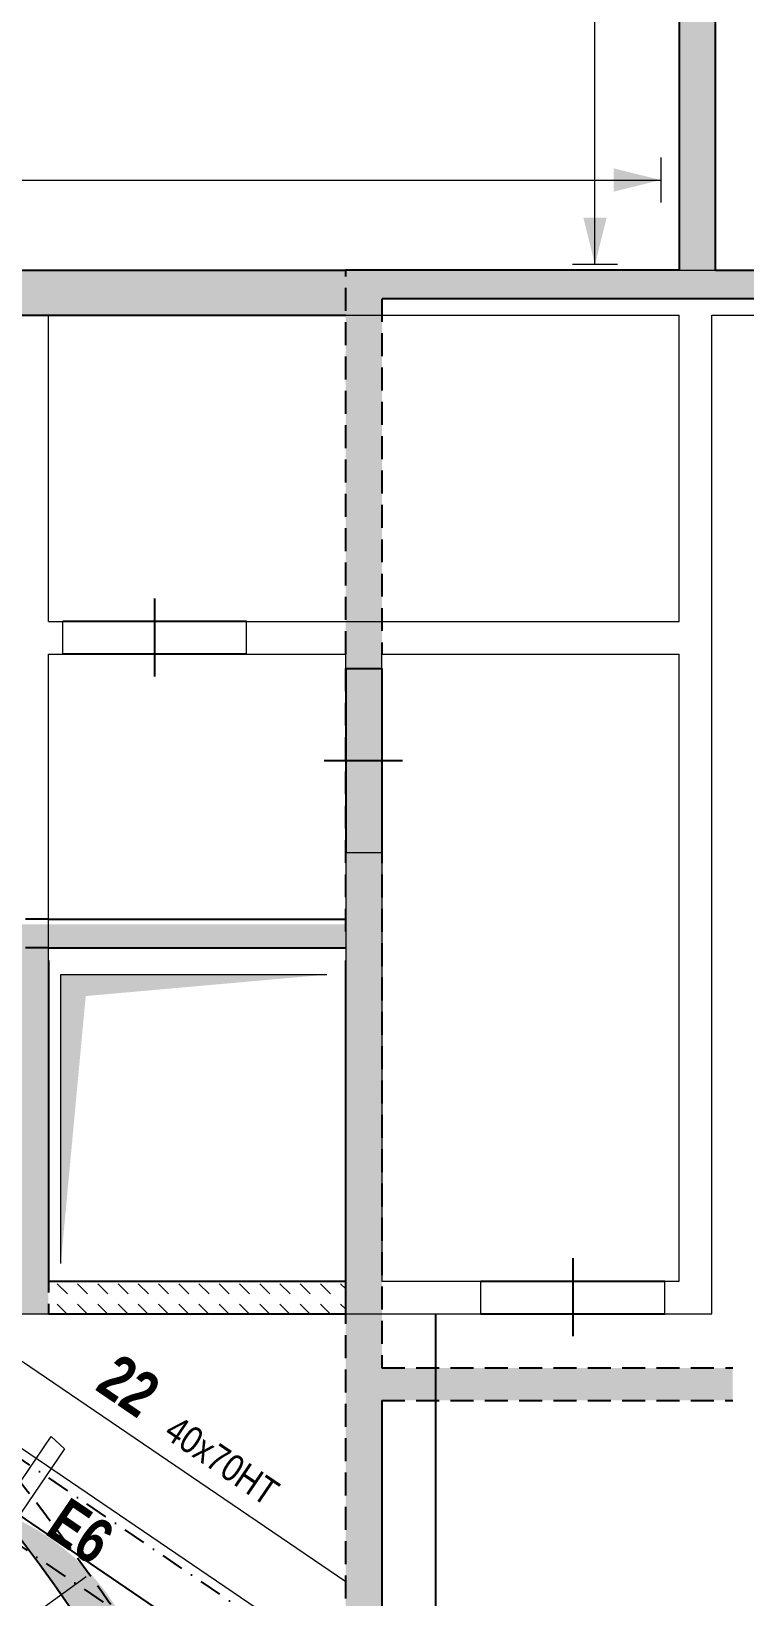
# Model space of a CAD drawing. Header units: metres. Extents: x 33574 to 39801, y -147554 to -143354.
# Drawn here: x 38213 to 38609, y -145868 to -144999 of the extents above; entities that cross this region are included whole.
import ezdxf
from ezdxf.enums import TextEntityAlignment as Align

# ---------------------------------------------------------------- set-up
doc = ezdxf.new("R2010")
doc.units = ezdxf.units.M
doc.linetypes.add('INTERROMPU2', pattern=[9.524999999999999, 6.35, -3.175])
doc.linetypes.add('TIRETPTX2', pattern=[50.8, 25.4, -12.7, 0, -12.7])
for name, color, linetype in [('01_isolant ext', 2, 'TIRETPTX2'), ('01_linteaux', 3, 'Continuous'), ('01_murs_coup', 5, 'Continuous'), ('01_murs_sup', 2, 'INTERROMPU2'), ('01_poch_murs', 251, 'Continuous'), ('01_texte', 230, 'Continuous')]:
    doc.layers.add(name, color=color, linetype=linetype)
doc.layers.add('C ANNOTATIONS-prestations', color=7, linetype='Continuous', lineweight=5)
doc.styles.add('ARIAL NA', font='ARIALN.TTF')
doc.styles.add('impact', font='impact.ttf')

msp = doc.modelspace()

# ---------------------------------------------------------------- hatches: boundary and pattern name
at = {"layer": '01_murs_sup', "ltscale": 3}
h = msp.add_hatch(dxfattribs=at)
h.set_pattern_fill('DASH', color=256, scale=2.5, angle=135)
h.set_pattern_definition([(135, (1211.661501504375, -135886.3766936216), (-11.22532015133644, 8.881784197001252e-16), [7.9375, -7.9375])])
edge = h.paths.add_edge_path()
edge.add_line((38619.85975942877, -145131.6349017622), (38592.8597559124, -145131.6349017622))
edge.add_line((38592.8597559124, -145131.6349017622), (38592.85976770975, -144596.6220185353))
edge.add_arc((38581.83640637679, -144567.6481422858), 30.99999999998138, 200.7835595957978, 290.8297495042634, ccw=False)
edge.add_line((38552.85365288442, -144578.6481422858), (38460.81915986918, -144578.6481422858))
edge.add_arc((38431.8364063768, -144567.6481422858), 31.00000000000336, 200.7835595958433, 339.2164404041567, ccw=False)
edge.add_line((38402.85365288442, -144578.6481422858), (38310.81915986918, -144578.6481422858))
edge.add_arc((38281.8364063768, -144567.6481422858), 31.00000000000336, 200.7835595958433, 339.2164404041567, ccw=False)
edge.add_line((38252.85365288442, -144578.6481422858), (38160.81915986918, -144578.6481422858))
edge.add_arc((38131.8364063768, -144567.6481422858), 30.99999999999303, 201.3118853197231, 339.21644040420693, ccw=False)
edge.add_line((38102.95631485799, -144578.9149215001), (38011.01984804115, -144579.7669164767))
edge.add_arc((37981.92120965551, -144569.0772371503), 31.00000000000605, 205.0617590903189, 339.8286810938205, ccw=False)
edge.add_arc((38055.65423624864, -145780.6175167353), 1202.726036363769, 94.85607431748207, 99.19121332791286)
edge.add_arc((37833.10268825421, -144587.4697053421), 30.99999999999447, 212.034883978377, 349.0964430106714, ccw=False)
edge.add_arc((38055.6542362488, -145780.6175167352), 1202.726036363719, 101.9401136610933, 106.2742133279193)
edge.add_arc((37687.67754987871, -144624.0173050652), 30.9999999999968, 219.1178839784031, 356.17944301063665, ccw=False)
edge.add_arc((38055.65423624883, -145780.6175167352), 1202.726036363716, 109.0231136610926, 113.3572133279185)
edge.add_arc((37547.86878998945, -144678.217937674), 30.99999999974383, -3.228137757105287e-10, 3.262443010306697, ccw=False)
edge.add_arc((37547.8687899892, -144678.2179376741), 31, -106.92223189973828, 0, ccw=False)
edge.add_line((37538.8455135238, -144707.8756598023), (37538.8455135238, -144722.341862265))
edge.add_arc((38055.65423624888, -145780.6175167352), 1177.726036363744, 92.05394913478762, 116.028561673013, ccw=False)
edge.add_line((38013.44394914911, -144603.6481422858), (38572.85976755482, -144603.6481422858))
edge.add_line((38572.85976755482, -144603.6481422858), (38572.8597559124, -145131.6349014186))
edge.add_line((38572.8597559124, -145131.6349014186), (38387.86683301943, -145131.6349014186))
edge.add_line((38387.86683301943, -145131.6349014186), (38387.86395860227, -145494.6348953786))
edge.add_line((38387.86395860227, -145494.6348953786), (38012.60975566173, -145494.6348953786))
edge.add_line((38012.60975566173, -145494.6348953786), (38012.60975566173, -145627.4040440309))
edge.add_arc((37522.36195200062, -146364.8041766384), 885.4952651279937, 54.972460644416515, 56.382736305045626, ccw=False)
edge.add_line((38030.60975566173, -145639.6931267724), (38030.60975566173, -145514.6348953786))
edge.add_line((38030.60975566173, -145514.6348953786), (38120.60975558187, -145514.6348953786))
edge.add_line((38120.60975558187, -145514.6348953786), (38120.60975558187, -145690.6348835175))
edge.add_line((38120.60975558187, -145690.6348835175), (38096.46789063645, -145690.6348835175))
edge.add_arc((37522.3619519998, -146364.8041766382), 885.4952651283348, 49.58310368497262, 54.97246064434233)
edge.add_arc((37522.36195199977, -146364.8041766383), 885.4952651284469, 54.9724606443451, 88.93337311106023)
edge.add_line((37538.8455135238, -145479.4623461771), (37538.8455135238, -145499.4658924054))
edge.add_arc((37522.36195199974, -146364.8041766384), 865.4952651284898, 31.885060788713417, 88.90872238282088, ccw=False)
edge.add_line((38257.26215444713, -145907.6349012024), (38387.86068825978, -145907.634901203))
edge.add_line((38387.86068825978, -145907.634901203), (38387.85705872715, -146365.9957603085))
edge.add_line((38387.85705872715, -146365.9957603085), (38407.85951696527, -146365.9957603085))
edge.add_line((38407.85951696527, -146365.9957603085), (38407.85951696527, -145758.6903359441))
edge.add_line((38407.85951696527, -145758.6903359441), (38602.45553037126, -145758.6903359441))
edge.add_line((38602.45553037126, -145758.6903359441), (38602.45553037126, -145740.6903359441))
edge.add_line((38602.45553037126, -145740.6903359441), (38407.85951696527, -145740.6903359441))
edge.add_line((38407.85951696527, -145740.6903359441), (38407.85951696527, -145147.6349014186))
edge.add_line((38407.85951696527, -145147.6349014186), (38619.85975942877, -145147.6349014186))
edge.add_line((38619.85975942877, -145147.6349014186), (38619.85975942877, -145131.6349017622))
edge = h.paths.add_edge_path(flags=16)
edge.add_line((38387.86380023217, -145507.6348953786), (38387.86108262614, -145692.597199733))
edge.add_line((38387.86108262614, -145692.597199733), (38387.86165855697, -145692.5985063117))
edge.add_line((38387.86165855697, -145692.5985063117), (38387.86298066453, -145710.6361900963))
edge.add_line((38387.86298066453, -145710.6361900963), (38387.86224820535, -145710.6348835175))
edge.add_line((38387.86224820535, -145710.6348835175), (38387.86084662988, -145887.634901203))
edge.add_line((38387.86084662988, -145887.634901203), (38268.29180603761, -145887.6349012025))
edge.add_arc((38147.56387337932, -145944.94630127), 133.6406760744734, 25.39440870109206, 65.71043163573019)
edge.add_line((38202.53675377985, -145823.1357404712), (38202.53676413976, -145710.6348835175))
edge.add_line((38202.53676413976, -145710.6348835175), (38202.85976380173, -145710.6348835175))
edge.add_line((38202.85976380173, -145710.6348835175), (38202.85975573682, -145798.2138452048))
edge.add_arc((37522.36195199987, -146364.8041766384), 885.4952651284403, 39.78115613019892, 47.62597131948492)
edge.add_line((38119.15705963951, -145710.6348835175), (38202.85976380173, -145710.6348835175))
edge.add_line((38202.85976380173, -145710.6348835175), (38202.85976564348, -145690.6348835175))
edge.add_line((38202.85976564348, -145690.6348835175), (38138.60975590135, -145690.6348835175))
edge.add_line((38138.60975590135, -145690.6348835175), (38138.60975558187, -145690.6348835175))
edge.add_line((38138.60975558187, -145690.6348835175), (38138.60975558187, -145514.6348953786))
edge.add_line((38138.60975558187, -145514.6348953786), (38202.85978185086, -145514.6348953786))
edge.add_line((38202.85978185086, -145514.6348953786), (38202.85976564419, -145710.5971997362))
edge.add_line((38202.85976564419, -145710.5971997362), (38222.8597656442, -145710.5971997362))
edge.add_line((38222.8597656442, -145710.5971997362), (38222.85978185086, -145507.6348953786))
edge.add_line((38222.85978185086, -145507.6348953786), (38387.86380023217, -145507.6348953786))
h.paths.add_polyline_path([(38387.86683301943, -145131.6349015173), (37915.56930421361, -145131.6349015173), (37738.97997833929, -145286.8598370758), (37752.18420836882, -145301.8814318423), (37917.42175079962, -145156.6349015173), (38387.86663505682, -145156.6349015173)], flags=17)
at = {"layer": '01_murs_sup', "lineweight": 0}
h = msp.add_hatch(dxfattribs=at)
h.set_pattern_fill('DASH', color=256, scale=2.5, angle=135)
h.set_pattern_definition([(135, (0, -342.949232486746), (-11.22532015133644, 8.881784197001252e-16), [7.9375, -7.9375])])
h.paths.add_polyline_path([(38387.86239103684, -145692.5971997301), (38222.85976546278, -145692.5971997358), (38222.85976380521, -145710.5971997359), (38387.86224850376, -145710.5971997307)])
at = {"layer": '01_poch_murs', "lineweight": 0}
h = msp.add_hatch(color=256, dxfattribs=at)
h.dxf.hatch_style = 1
h.paths.add_polyline_path([(38399.81136894865, -145344.6394842736), (38387.86564953384, -145344.6386664573), (38387.86510210334, -145352.6349006927), (38399.81136894865, -145352.6349006939)])
h.paths.add_polyline_path([(38407.86031530212, -145344.6400353129), (38399.81136894865, -145344.6394842736), (38399.81136894865, -145352.6349006939), (38407.85976796535, -145352.6349006947)])

# ---------------------------------------------------------------- linework, layer by layer
at = {"layer": '01_isolant ext', "ltscale": 0.5}
for p, q in [((38381.32340667924, -145909.2363611679), (37996.96584057035, -145647.9067282653)), ((38358.83297803097, -145942.3147622661), (37975.07586791415, -145681.3933870845))]:
    msp.add_line(p, q, dxfattribs=at)
at = {"layer": '01_linteaux'}
for p, q in [((38572.8597559124, -145131.6349014186), (38572.85976755482, -144603.6481422858)), ((38281.85975634227, -145357.1475675629), (38281.85975634227, -145313.7963422398)), ((38332.8597563267, -145326.6349006968), (38230.8597826856, -145326.6349007004)), ((38332.85975632734, -145344.6349006968), (38230.85978268624, -145344.6349007004)), ((38387.86510210334, -145352.6349006927), (38387.86510210691, -145454.6348698667)), ((38407.85951696527, -145352.6349006947), (38407.85951696527, -145454.634869866)), ((38375.86408056595, -145403.6348930427), (38419.21530588912, -145403.6348930427)), ((38513.86801953529, -145723.12628934), (38513.86801953529, -145679.7750640168)), ((38462.83776510992, -145692.5971997283), (38564.83776510996, -145692.5971997237)), ((38437.85764755451, -146291.6350299449), (38437.86224850218, -145710.5975956553)), ((38462.83776511055, -145710.5971997283), (38564.8377651106, -145710.5971997237))]:
    msp.add_line(p, q, dxfattribs=at)
at = {"layer": '01_linteaux', "lineweight": 0}
for p, q in [((38187.92355855891, -145832.4352776045), (38224.4709307499, -145778.6831652187)), ((38224.4709307499, -145778.6831652187), (38231.79496121552, -145785.4649206217)), ((38231.79496121552, -145785.4649206217), (38194.5246186467, -145840.2812764965))]:
    msp.add_line(p, q, dxfattribs=at)
at = {"layer": '01_linteaux'}
msp.add_arc((37522.36195199976, -146364.8041766383), 865.4952651284611, 31.88506078910411, 90, dxfattribs=at)
at = {"layer": '01_murs_coup', "linetype": 'Continuous', "lineweight": 5}
for p, q in [((37915.56930421341, -145131.6349015277), (38679.0401278979, -145131.6349015008)), ((37915.56930421341, -145131.6349015277), (38679.0401278979, -145131.6349015008)), ((38222.85975632895, -145326.6349007013), (38222.85975632297, -145156.6349015169)), ((38222.85975632895, -145326.6349007013), (38222.85975632297, -145156.6349015169)), ((38222.85975632297, -145156.6349015169), (38572.837765167, -145156.6513306558)), ((38222.85975632297, -145156.6349015169), (38572.837765167, -145156.6513306558)), ((38572.83776517298, -145326.6513298403), (38572.837765167, -145156.6513306558)), ((38572.83776517298, -145326.6513298403), (38572.837765167, -145156.6513306558)), ((38590.837765167, -145156.6513306552), (38679.0401278979, -145156.6349015008)), ((38590.837765167, -145156.6513306552), (38679.0401278979, -145156.6349015008)), ((38590.83776518649, -145710.6136288742), (38590.837765167, -145156.6513306552)), ((38590.83776518649, -145710.6136288742), (38590.837765167, -145156.6513306552)), ((38222.85975632895, -145326.6349007013), (38230.8597826856, -145326.6349007004)), ((38222.85975632895, -145326.6349007013), (38230.8597826856, -145326.6349007004)), ((38230.85978268624, -145344.6349007004), (38230.8597826856, -145326.6349007004)), ((38332.8597563267, -145326.6349006968), (38572.83776517298, -145326.6513298403)), ((38332.8597563267, -145326.6349006968), (38572.83776517298, -145326.6513298403)), ((38332.85975632734, -145344.6349006968), (38332.8597563267, -145326.6349006968)), ((38222.85975634183, -145692.5971997358), (38222.85975632959, -145344.6349007013)), ((38222.85975634183, -145692.5971997358), (38222.85975632959, -145344.6349007013)), ((38222.85975632959, -145344.6349007013), (38230.85978268624, -145344.6349007004)), ((38222.85975632959, -145344.6349007013), (38230.85978268624, -145344.6349007004)), ((38332.85975632734, -145344.6349006968), (38387.86564953385, -145344.6386664573)), ((38407.85976796623, -145344.6349006947), (38572.83776517361, -145344.6513298403)), ((38407.86031530212, -145344.6400353129), (38572.83776517361, -145344.6513298403)), ((38572.83776518586, -145692.6136288749), (38572.83776517361, -145344.6513298403)), ((38572.83776518586, -145692.6136288749), (38572.83776517361, -145344.6513298403)), ((38387.85976795499, -145454.6348698667), (38387.85976797847, -145692.5971997301)), ((38387.85976795499, -145454.6348698667), (38387.85976797847, -145692.5971997301)), ((38387.85976795499, -145454.6348698667), (38407.85976795499, -145454.634869866)), ((38407.85976795499, -145454.634869866), (38407.85976797847, -145692.5971997294)), ((38407.85976795499, -145454.634869866), (38407.85976797847, -145692.5971997294)), ((38222.85975634183, -145692.5971997358), (38387.85976797849, -145692.5971997301)), ((38222.85975634183, -145692.5971997358), (38387.85976797847, -145692.5971997301)), ((38407.85976797849, -145692.5971997294), (38462.83776510992, -145692.5971997283)), ((38407.85976797849, -145692.5971997294), (38462.83776510992, -145692.5971997283)), ((38462.83776511055, -145710.5971997283), (38462.83776510992, -145692.5971997283)), ((38564.83776510996, -145692.5971997237), (38572.83776518586, -145692.6136288749)), ((38564.83776510996, -145692.5971997237), (38572.83776518586, -145692.6136288749)), ((38564.8377651106, -145710.5971997237), (38564.83776510996, -145692.5971997237)), ((38202.85975634247, -145710.5971997366), (38462.83776511055, -145710.5971997283)), ((38202.85975634247, -145710.5971997366), (38462.83776511055, -145710.5971997283)), ((38564.8377651106, -145710.5971997237), (38590.83776518649, -145710.6136288742)), ((38564.8377651106, -145710.5971997237), (38590.83776518649, -145710.6136288742)), ((37838.71367294861, -146149.2187621646), (38243.92155717378, -145856.2911762977))]:
    msp.add_line(p, q, dxfattribs=at)
at = {"layer": '01_murs_coup'}
msp.add_line((38387.85976796597, -145352.6349006927), (38407.85976796535, -145352.6349006947), dxfattribs=at)
at = {"layer": '01_murs_sup', "ltscale": 0.05}
for p, q in [((38592.8597559124, -145131.6349017622), (38592.85976810609, -144578.6481422858)), ((37915.56930421361, -145131.6349015173), (38387.85975591093, -145131.6349015173)), ((38572.8597559124, -145131.6349014186), (38387.86683301943, -145131.6349014186)), ((38592.8597559124, -145131.6349017622), (38619.85975942877, -145131.6349017622)), ((38619.85975942877, -145147.6349014186), (38407.85951696527, -145147.6349014186)), ((37917.42175079962, -145156.6349015173), (38387.85975591093, -145156.6349015173)), ((38222.85975633486, -145491.6348953785), (38387.86395860227, -145491.6348953786)), ((38222.85978185087, -145514.6348953786), (38222.85976564356, -145692.597199734)), ((38222.85978185086, -145507.6348953786), (38387.86380023217, -145507.6348953786)), ((38387.86224850376, -145710.59719973), (38387.86380023217, -145514.6348953786)), ((38387.86240657551, -145692.597199734), (38387.86380023217, -145514.6348953786)), ((38222.85976564355, -145692.597199734), (38387.86240657551, -145692.597199734)), ((38222.85976564355, -145692.597199734), (38387.86240657551, -145692.597199734)), ((38222.85976380174, -145710.6348835176), (38387.86224820535, -145710.6348835175)), ((38222.85976380174, -145710.6348835176), (38387.86224820535, -145710.6348835175)), ((38407.85951696527, -145758.6903359441), (38407.85951696527, -146499.6349011665))]:
    msp.add_line(p, q, dxfattribs=at)
at = {"layer": '01_murs_sup', "ltscale": 2}
for p, q in [((38387.86516473145, -145344.6386664241), (38387.86683301943, -145131.6349014186)), ((38407.85951696527, -145147.6349014186), (38407.85951696527, -145344.6400352582)), ((38387.86395860227, -145498.6348953786), (38387.86510210334, -145352.6349006927)), ((38407.85951696527, -145352.6349006947), (38407.85951696527, -145740.6903359441)), ((38222.85975633476, -145491.6348953785), (38012.90975566173, -145491.6348953785)), ((38222.85978185076, -145507.6348953786), (38030.90975566173, -145507.6348953786)), ((38222.85978185086, -145514.6348953786), (38222.85976380521, -145710.5971997359)), ((38387.86084662988, -145887.634901203), (38387.86224820535, -145710.6348835175)), ((38407.86201021173, -145740.6903359441), (38602.45553037126, -145740.6903359441)), ((38407.85951696527, -145758.6903359441), (38602.45553037126, -145758.6903359441))]:
    msp.add_line(p, q, dxfattribs=at)
msp.add_arc((36827.02900886225, -146873.599997105), 1746.243287993048, 34.37595572031283, 38.01213524220845, dxfattribs=at)
at = {"layer": '01_poch_murs', "lineweight": 0}
for p, q in [((38387.86510210334, -145352.6349006927), (38387.86564953384, -145344.6386664573)), ((38407.85976796535, -145352.6349006947), (38407.86031530212, -145344.6400353129)), ((38229.78109938091, -145682.7939218051), (38229.78109938091, -145522.470906623)), ((38229.78109938091, -145522.470906623), (38377.35195686434, -145522.470906623))]:
    msp.add_line(p, q, dxfattribs=at)
for points in [[(38229.78109938091, -145682.7939218051), (38229.78109938091, -145522.470906623), (38243.58623687689, -145534.3643835538)], [(38229.78109938091, -145522.470906623), (38377.35195686434, -145522.470906623), (38243.58623687689, -145534.3643835538)]]:
    msp.add_solid(points, dxfattribs=at)
at = {"layer": '01_texte', "linetype": 'Continuous', "lineweight": 0}
for p, q in [((38526.06686623576, -145128.5995331676), (38526.06686623576, -144659.0291336005)), ((38562.55296394121, -145069.1548171476), (38562.55296394121, -145094.1149858883)), ((37896.71774972804, -145081.6349015283), (38562.55296394121, -145081.6349015179)), ((38538.54695060611, -145128.5995331676), (38513.5867818654, -145128.5995331676))]:
    msp.add_line(p, q, dxfattribs=at)
at = {"layer": '01_texte'}
msp.add_line((38358.69519836025, -145925.6348013641), (38023.30877052835, -145697.5973892193), dxfattribs=at)
at = {"layer": '01_texte', "linetype": 'Continuous', "lineweight": 0}
for points in [[(38562.55296394121, -145081.6349015179), (38536.45770178138, -145075.1749357707), (38536.45770178138, -145081.6349015179)], [(38562.55296394121, -145081.6349015179), (38536.45770178138, -145088.0948672651), (38536.45770178138, -145081.6349015179)], [(38526.06686623576, -145128.5995331676), (38519.60690048859, -145102.5042710078), (38526.06686623576, -145102.5042710078)], [(38526.06686623576, -145128.5995331676), (38532.52683198293, -145102.5042710078), (38526.06686623576, -145102.5042710078)]]:
    msp.add_solid(points, dxfattribs=at)
at = {"layer": 'C ANNOTATIONS-prestations', "color": 2}
for p, q in [((38387.86107127526, -145859.2652299766), (38062.48764922397, -145638.0396722187)), ((38387.86068825978, -145907.634901203), (38039.28655621983, -145670.6348835176))]:
    msp.add_line(p, q, dxfattribs=at)

# ---------------------------------------------------------------- texts
at = {"layer": '01_texte'}
for s, height, style, p in [('22', 25, 'impact', (38256.25145203133, -145766.9660254789)), ('40x70HT', 15, 'ARIAL NA', (38312.42757697876, -145801.9989273644)), ('E6', 25, 'impact', (38229.49826915248, -145847.7562791226))]:
    msp.add_text(s, height=height, rotation=325.7877140388126, dxfattribs=dict(at, style=style)).set_placement(p, align=Align.BOTTOM_CENTER)

doc.saveas('drawing.dxf')
